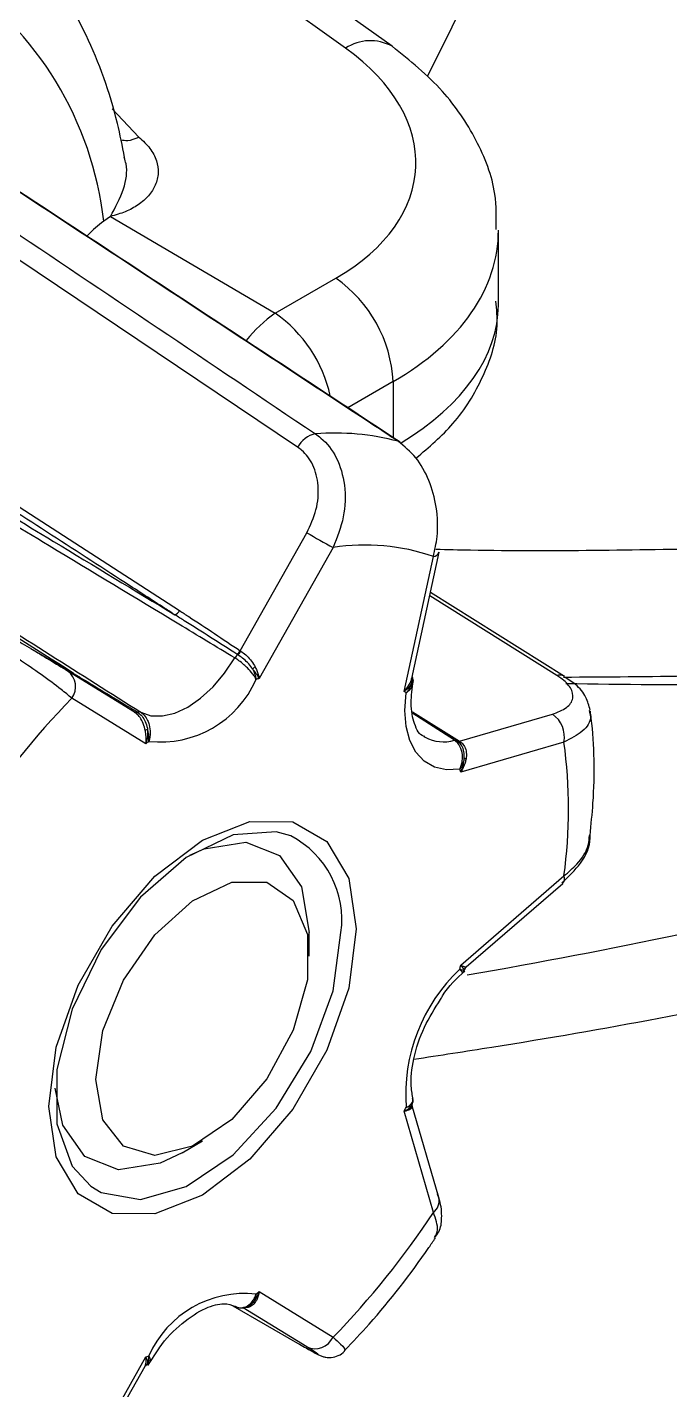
# Model space of a CAD drawing. Extents: x 16.5 to 113.1, y 4.4 to 84.5.
# Drawn here: x 88.155 to 88.602, y 6.19 to 7.138 of the extents above; entities that cross this region are included whole.
import ezdxf

# ---------------------------------------------------------------- set-up
doc = ezdxf.new("R2010")
doc.units = 0
doc.header["$MEASUREMENT"] = 0
doc.layers.add('OBJECT', color=7, linetype='CONTINUOUS')

msp = doc.modelspace()

# ---------------------------------------------------------------- linework, layer by layer
at = {"layer": 'OBJECT'}
for p, q in [((88.37634, 7.12327), (88.13518, 7.29586)), ((88.40867, 7.12466), (88.17667, 7.29069)), ((88.21401, 7.08121), (88.23262, 7.06144)), ((88.34295, 6.84584), (88.02757, 7.05774)), ((88.21276, 7.00632), (88.20811, 7.00296)), ((88.21276, 7.00632), (88.32741, 6.93903)), ((88.48255, 6.94467), (88.48255, 6.99626)), ((88.32741, 6.93903), (88.36949, 6.96333)), ((87.97988, 6.91404), (88.26087, 6.73215)), ((88.40933, 6.89143), (88.37786, 6.87327)), ((88.40933, 6.89143), (88.40933, 6.85255)), ((88.30305, 6.70422), (88.34934, 6.7863)), ((88.36758, 6.77607), (88.3162, 6.68497)), ((88.41696, 6.67596), (88.43735, 6.76984)), ((88.42233, 6.68498), (88.4414, 6.77278)), ((88.52315, 6.68714), (88.43483, 6.7425)), ((88.52845, 6.68645), (88.43533, 6.74483)), ((88.15739, 6.70572), (88.18709, 6.68852)), ((88.30129, 6.70152), (88.30077, 6.70184)), ((88.30305, 6.70422), (88.30343, 6.70397)), ((88.18325, 6.69011), (88.18299, 6.69027)), ((88.22955, 6.66147), (88.18325, 6.69011)), ((88.52849, 6.68652), (88.52828, 6.68664)), ((88.23735, 6.63945), (88.18597, 6.67123)), ((88.22968, 6.66139), (88.22955, 6.66147)), ((88.23129, 6.66174), (88.23181, 6.66141)), ((88.42292, 6.66167), (88.45546, 6.64141)), ((88.43471, 6.654), (88.42294, 6.66158)), ((88.45195, 6.64199), (88.42311, 6.6605)), ((88.44004, 6.65057), (88.43471, 6.654)), ((88.45546, 6.64141), (88.52012, 6.66012)), ((88.43083, 6.64456), (88.43158, 6.6441)), ((88.45178, 6.64302), (88.44004, 6.65057)), ((88.45546, 6.64141), (88.45582, 6.64117)), ((88.52816, 6.64063), (88.45639, 6.61987)), ((88.45639, 6.48551), (88.52816, 6.5476)), ((88.46026, 6.48432), (88.52736, 6.54238)), ((88.35102, 6.49186), (88.35102, 6.50819)), ((88.46013, 6.48437), (88.46013, 6.48447)), ((88.44115, 6.32386), (88.42245, 6.38837)), ((88.43735, 6.31356), (88.41696, 6.38389)), ((88.26265, 6.3551), (88.27678, 6.36327)), ((88.3162, 6.25854), (88.36758, 6.22676)), ((88.29794, 6.2486), (88.34295, 6.22269)), ((88.34934, 6.21997), (88.30518, 6.24729)), ((88.23869, 6.20715), (88.24638, 6.21873)), ((88.18597, 6.12192), (88.23735, 6.21302)), ((88.18843, 6.12068), (88.23696, 6.20672))]:
    msp.add_line(p, q, dxfattribs=at)
at = {"layer": 'OBJECT', "flags": 128}
for points in [[(88.41286, 6.84993), (88.41404, 6.84944), (88.41427, 6.84931)], [(88.23386, 6.66149), (88.24091, 6.65907), (88.24891, 6.65888), (88.25756, 6.66091), (88.26654, 6.66509), (88.27551, 6.67128), (88.28416, 6.67923), (88.29216, 6.68866), (88.29922, 6.69922)], [(88.18709, 6.68852), (88.18667, 6.68821), (88.1865, 6.6881)], [(88.4557, 6.62189), (88.44651, 6.62147), (88.4382, 6.62335), (88.43103, 6.62746), (88.42522, 6.63367), (88.42095, 6.6418), (88.41835, 6.65159), (88.4175, 6.66274), (88.41843, 6.67491)], [(88.3837, 6.51072), (88.37846, 6.46955), (88.36328, 6.42636), (88.33962, 6.38539), (88.30981, 6.35064), (88.27677, 6.32553), (88.24373, 6.31249), (88.21392, 6.31283), (88.19027, 6.32649), (88.17508, 6.35214), (88.16985, 6.38727), (88.17508, 6.42845), (88.19027, 6.47164), (88.21392, 6.51261), (88.24373, 6.54735), (88.27677, 6.57247), (88.30981, 6.5855), (88.33962, 6.58517), (88.36328, 6.57151), (88.37846, 6.54586), (88.3837, 6.51072)], [(88.33811, 6.57542), (88.32805, 6.5783), (88.29807, 6.57618), (88.26546, 6.56047), (88.23373, 6.53288), (88.20633, 6.49639), (88.18623, 6.45496), (88.1756, 6.41308), (88.1756, 6.37528), (88.18623, 6.34567), (88.19914, 6.33177)], [(88.26797, 6.56213), (88.27798, 6.56654), (88.30682, 6.57107), (88.33034, 6.56186), (88.34569, 6.54002), (88.35102, 6.50819)], [(88.20253, 6.40614), (88.20754, 6.44), (88.2219, 6.47508), (88.24368, 6.50664), (88.26992, 6.53041), (88.29709, 6.54319), (88.32152, 6.54325), (88.3399, 6.53057), (88.34975, 6.50688), (88.34975, 6.47538), (88.3399, 6.4403), (88.32152, 6.40641), (88.29709, 6.37826), (88.26992, 6.35967), (88.24368, 6.35314), (88.2219, 6.35956), (88.20754, 6.37806), (88.20253, 6.40614)], [(88.19914, 6.33177), (88.20633, 6.32745), (88.23373, 6.32259), (88.26546, 6.33163), (88.29807, 6.35358), (88.32805, 6.38607), (88.35213, 6.42557), (88.3677, 6.4678), (88.37309, 6.50819)], [(88.26265, 6.3551), (88.24728, 6.34778), (88.21844, 6.34326), (88.19492, 6.35247), (88.17957, 6.3743), (88.1744, 6.40005)]]:
    msp.add_lwpolyline(points, dxfattribs=at)
at = {"layer": 'OBJECT'}
for centre, radius, start, end in [((85.98893, 8.35214), 2.74458, 332.95558, 341.41196), ((87.97169, 6.97646), 0.23789, 6.39418, 56.18084), ((88.39363, 7.09769), 0.03088, 60.88089, 124.05885), ((88.31647, 6.88697), 0.09296, 2.75233, 55.22639), ((88.376, 6.86716), 0.08675, 124.06243, 142.44497), ((88.27317, 6.86155), 0.09457, 12.22662, 55.00717), ((88.3589, 6.83735), 0.01807, 101.25547, 151.98182), ((88.36922, 6.68587), 0.16977, 75.10321, 94.67771), ((88.76716, 7.50998), 0.83563, 239.99979, 241.4334), ((88.38982, 6.63158), 0.14619, 71.02899, 98.75217), ((88.43706, 6.7745), 0.00468, 273.59057, 338.32601), ((88.25492, 6.7355), 0.00683, 292.95238, 330.6028), ((88.30604, 6.69516), 0.00794, 126.78765, 149.2528), ((88.29639, 6.70833), 0.00783, 304.00278, 328.32236), ((88.29645, 6.70792), 0.00802, 307.06856, 330.51012), ((88.32, 6.68444), 0.01094, 127.18406, 139.47382), ((88.17483, 6.67926), 0.01373, 324.19633, 52.176), ((88.24748, 6.71347), 0.07269, 263.70206, 336.29256), ((88.37241, 6.51501), 0.17902, 108.2988, 109.02955), ((88.42478, 6.68314), 0.0029, 173.65929, 210.52187), ((88.52509, 6.68044), 0.00697, 62.79167, 106.15975), ((88.36623, 6.60375), 0.08825, 53.73625, 54.91121), ((88.60062, 6.26647), 0.57946, 135.69133, 146.71945), ((88.23018, 6.66352), 0.0021, 247.66072, 301.82746), ((88.23073, 6.66344), 0.0023, 242.88191, 298.19765), ((88.23291, 6.65935), 0.00234, 66.14778, 118.0019), ((88.50923, 6.64423), 0.01927, 349.24856, 55.59084), ((88.24417, 6.6189), 0.03098, 100.31867, 103.54014), ((88.44431, 6.66756), 0.02669, 241.5147, 286.63067), ((88.44572, 6.38654), 0.3277, 128.99747, 129.4858), ((88.45252, 6.64011), 0.00196, 47.7762, 106.77125), ((88.45482, 6.64369), 0.00237, 240.6353, 285.61648), ((88.45516, 6.64304), 0.00198, 228.21286, 289.6772), ((88.19295, 6.59412), 0.33842, 352.09973, 7.90027), ((88.46108, 6.63275), 0.00381, 233.3871, 255.52814), ((88.31423, 6.57229), 0.14991, 18.50571, 19.32283), ((88.30814, 6.51711), 0.06557, 352.17871, 62.79392), ((88.52375, 6.54562), 0.00483, 316.34145, 24.25911), ((88.53807, 6.39548), 0.11996, 133.36553, 184.22305), ((88.09027, 6.5739), 0.37664, 345.98446, 346.42658), ((88.4636, 6.48076), 0.00501, 133.90165, 163.106), ((88.42599, 6.38628), 0.00412, 154.25747, 186.2532), ((88.01853, 6.59844), 0.45253, 331.69845, 332.09359), ((88.43091, 6.32178), 0.01045, 308.04532, 11.44585), ((87.95291, 6.63155), 0.57948, 315.69161, 326.71917), ((88.30606, 6.18453), 0.07269, 83.7016, 156.29302), ((88.10386, 6.51627), 0.33393, 309.00582, 309.48506), ((88.31306, 6.24816), 0.00271, 83.19283, 120.66598), ((88.35495, 6.2328), 0.014, 246.38401, 334.45867), ((88.24065, 6.20446), 0.00436, 117.74271, 148.91517), ((88.18008, 6.38618), 0.18238, 288.29985, 289.01711)]:
    msp.add_arc(centre, radius, start, end, dxfattribs=at)
for centre, major_axis, ratio, start_param, end_param in [((88.23514, 7.05038), (0.18989, -0.01072), 0.611383, 5.532292, 7.050729), ((88.21319, 6.95714), (0.02998, 0.05198), 0.579229, 0.903132, 1.175473), ((88.23255, 7.00297), (0.24992, -0.01056), 0.603442, 5.523269, 6.312822), ((88.23255, 6.93796), (0.24994, 0.00962), 0.549881, 5.509167, 6.262024), ((86.84321, 8.1289), (3.50476, -0.83636), 0.337357, 5.29292, 5.370705), ((84.43821, 8.63423), (5.44687, -1.29982), 0.337357, 5.620083, 5.701952)]:
    msp.add_ellipse(centre, major_axis=major_axis, ratio=ratio, start_param=start_param, end_param=end_param, dxfattribs=at)
for points, knots in [([(88.22264, 7.04742), (88.22107, 7.05535), (88.21506, 7.08557), (88.19753, 7.13344), (88.16597, 7.1858), (88.13666, 7.21952), (88.11687, 7.23268), (88.11303, 7.23524)], [0, 0, 0, 0, 0.100724, 0.383813, 0.663284, 0.934608, 1, 1, 1, 1]), ([(88.48103, 6.99716), (88.48112, 7.00541), (88.48136, 7.02697), (88.46806, 7.06025), (88.44458, 7.09563), (88.42101, 7.11468), (88.40867, 7.12466)], [0, 0, 0, 0, 0.16549, 0.43233, 0.702709, 1, 1, 1, 1]), ([(88.03707, 7.06908), (88.04304, 7.06508), (88.07613, 7.04284), (88.18225, 6.97152), (88.28237, 6.90417), (88.35537, 6.85507)], [0, 0, 0, 0, 0.056183, 0.311886, 1, 1, 1, 1]), ([(88.41286, 6.84993), (88.4059, 6.85451), (88.37113, 6.8774), (88.26233, 6.949), (88.16047, 7.01598), (88.08644, 7.06467)], [0, 0, 0, 0, 0.0639251, 0.319628, 1, 1, 1, 1]), ([(88.41426, 6.8493), (88.38305, 6.86985), (88.27438, 6.94141), (88.16569, 7.01289), (88.08821, 7.06384)], [0, 0, 0, 0, 0.287192, 1, 1, 1, 1]), ([(88.23262, 7.06144), (88.23537, 7.05892), (88.24088, 7.05385), (88.24516, 7.04523), (88.2465, 7.03651), (88.24451, 7.0282), (88.23975, 7.02063), (88.2325, 7.01437), (88.22349, 7.00934), (88.21632, 7.00732), (88.21276, 7.00632)], [0, 0, 0, 0, 0.134539, 0.269903, 0.400285, 0.530276, 0.653313, 0.775196, 0.888139, 1, 1, 1, 1]), ([(88.22004, 7.05969), (88.22158, 7.05938), (88.22531, 7.05862), (88.22992, 7.0604), (88.23262, 7.06144)], [0, 0, 0, 0, 0.412698, 1, 1, 1, 1]), ([(88.21276, 7.00632), (88.2162, 7.01259), (88.22269, 7.02443), (88.22499, 7.03914), (88.22282, 7.04586), (88.22234, 7.04735)], [0, 0, 0, 0, 0.467175, 0.882115, 1, 1, 1, 1]), ([(88.42525, 6.83816), (88.43434, 6.84587), (88.45372, 6.86233), (88.47248, 6.89379), (88.48304, 6.92373), (88.48139, 6.94172), (88.48086, 6.94752)], [0, 0, 0, 0, 0.26895, 0.573873, 0.862448, 1, 1, 1, 1]), ([(88.25758, 6.72922), (88.2553, 6.7307), (88.24386, 6.7381), (88.19583, 6.7692), (88.10443, 6.82836), (88.02215, 6.88154), (87.97648, 6.91106)], [0, 0, 0, 0, 0.024416, 0.122079, 0.512732, 1, 1, 1, 1]), ([(88.29922, 6.69922), (88.28623, 6.70708), (88.2432, 6.73311), (88.15827, 6.78442), (88.08622, 6.82779), (88.04427, 6.85305)], [0, 0, 0, 0, 0.153014, 0.506934, 1, 1, 1, 1]), ([(88.04753, 6.85633), (88.08945, 6.831), (88.15952, 6.78866), (88.22947, 6.74626), (88.25758, 6.72922)], [0, 0, 0, 0, 0.598184, 1, 1, 1, 1]), ([(88.35537, 6.85507), (88.35665, 6.85414), (88.36244, 6.84995), (88.37089, 6.83882), (88.37655, 6.81951), (88.376, 6.79713), (88.37038, 6.78307), (88.36758, 6.77607)], [0, 0, 0, 0, 0.062062, 0.280897, 0.514815, 0.758817, 1, 1, 1, 1]), ([(88.34934, 6.7863), (88.35181, 6.79158), (88.35673, 6.80215), (88.35803, 6.81901), (88.35437, 6.83358), (88.34822, 6.84199), (88.3439, 6.84514), (88.34295, 6.84584)], [0, 0, 0, 0, 0.2449664, 0.4903757, 0.723034, 0.9389258, 1, 1, 1, 1]), ([(88.43735, 6.76984), (88.43837, 6.77438), (88.44083, 6.78532), (88.44014, 6.80387), (88.43488, 6.82294), (88.42569, 6.83944), (88.41715, 6.84643), (88.41286, 6.84993)], [0, 0, 0, 0, 0.156464, 0.377208, 0.586934, 0.792745, 1, 1, 1, 1]), ([(88.18709, 6.68852), (88.15967, 6.70596), (88.10294, 6.74202), (88.03476, 6.78546), (87.99401, 6.81146), (87.98251, 6.81879)], [0, 0, 0, 0, 0.401816, 0.831188, 1, 1, 1, 1]), ([(87.98577, 6.81927), (87.99726, 6.81194), (88.03798, 6.78599), (88.12063, 6.73338), (88.19189, 6.68813), (88.23386, 6.66149)], [0, 0, 0, 0, 0.139146, 0.493066, 1, 1, 1, 1]), ([(88.63436, 6.77527), (88.57747, 6.7742), (88.51266, 6.77297), (88.44715, 6.77446), (88.43915, 6.77464)], [0, 0, 0, 0, 0.8777589, 1, 1, 1, 1]), ([(88.30077, 6.70184), (88.28856, 6.70963), (88.27419, 6.7188), (88.25975, 6.72786), (88.25758, 6.72922)], [0, 0, 0, 0, 0.849807, 1, 1, 1, 1]), ([(88.26087, 6.73215), (88.26299, 6.73077), (88.27714, 6.7216), (88.29115, 6.71221), (88.30305, 6.70422)], [0, 0, 0, 0, 0.150182, 1, 1, 1, 1]), ([(88.12907, 6.72237), (88.13285, 6.72018), (88.14038, 6.7158), (88.1533, 6.70817), (88.16586, 6.70068), (88.17614, 6.69448), (88.18098, 6.69151), (88.18299, 6.69027)], [0, 0, 0, 0, 0.20417, 0.408136, 0.617899, 0.840883, 1, 1, 1, 1]), ([(88.18597, 6.67123), (88.1836, 6.67321), (88.17788, 6.67799), (88.16517, 6.68736), (88.14927, 6.69825), (88.13264, 6.709), (88.12273, 6.71493), (88.11776, 6.7179)], [0, 0, 0, 0, 0.156463, 0.377209, 0.586936, 0.792745, 1, 1, 1, 1]), ([(88.31168, 6.69155), (88.31152, 6.69179), (88.31048, 6.6933), (88.30822, 6.69597), (88.3047, 6.69924), (88.30242, 6.70076), (88.30129, 6.70152)], [0, 0, 0, 0, 0.06122, 0.387743, 0.695896, 1, 1, 1, 1]), ([(88.30343, 6.70397), (88.30457, 6.70318), (88.30688, 6.70159), (88.31029, 6.69802), (88.31235, 6.6951), (88.31324, 6.69342), (88.31338, 6.69316)], [0, 0, 0, 0, 0.302402, 0.609804, 0.937989, 1, 1, 1, 1]), ([(88.31404, 6.68424), (88.31402, 6.68428), (88.314, 6.68432), (88.31397, 6.68438), (88.31393, 6.68448), (88.31381, 6.68472), (88.31355, 6.68523), (88.31291, 6.68638), (88.31129, 6.68875), (88.30869, 6.69171), (88.30533, 6.69482), (88.30225, 6.69729), (88.30016, 6.69862), (88.29922, 6.69922)], [0, 0, 0, 0, 0.007071, 0.008539, 0.013728, 0.028142, 0.057808, 0.119655, 0.255241, 0.503835, 0.641028, 0.838402, 1, 1, 1, 1]), ([(88.31168, 6.69155), (88.31206, 6.69076), (88.31288, 6.68906), (88.31354, 6.68697), (88.31385, 6.68553), (88.31396, 6.68486), (88.314, 6.68455), (88.31402, 6.68442), (88.31403, 6.68434), (88.31403, 6.68429), (88.31404, 6.68424)], [0, 0, 0, 0, 0.3151599, 0.6740687, 0.8412441, 0.9224108, 0.962056, 0.9771339, 0.9810629, 1, 1, 1, 1]), ([(88.3162, 6.68497), (88.31618, 6.68501), (88.31549, 6.68636), (88.31413, 6.68854), (88.31226, 6.69084), (88.31168, 6.69155)], [0, 0, 0, 0, 0.018359, 0.694179, 1, 1, 1, 1]), ([(88.31338, 6.69316), (88.3138, 6.69229), (88.31515, 6.6895), (88.31591, 6.68676), (88.31619, 6.68502), (88.3162, 6.68497)], [0, 0, 0, 0, 0.306096, 0.981678, 1, 1, 1, 1]), ([(88.18709, 6.68852), (88.18929, 6.68719), (88.20027, 6.68054), (88.21499, 6.67162), (88.22756, 6.664), (88.23129, 6.66174)], [0, 0, 0, 0, 0.149386, 0.74696, 1, 1, 1, 1]), ([(88.41696, 6.67596), (88.417, 6.67601), (88.41856, 6.67758), (88.4205, 6.68008), (88.42156, 6.68265), (88.42189, 6.68346)], [0, 0, 0, 0, 0.018311, 0.693918, 1, 1, 1, 1]), ([(88.42228, 6.68166), (88.42191, 6.68103), (88.42074, 6.67901), (88.41866, 6.67714), (88.41701, 6.67599), (88.41696, 6.67596)], [0, 0, 0, 0, 0.305818, 0.98165, 1, 1, 1, 1]), ([(88.41843, 6.67491), (88.41847, 6.67495), (88.41851, 6.67499), (88.41858, 6.67507), (88.41869, 6.67519), (88.41894, 6.67548), (88.41945, 6.67609), (88.42044, 6.67741), (88.42156, 6.67934), (88.42205, 6.68092), (88.42228, 6.68166)], [0, 0, 0, 0, 0.018932, 0.022846, 0.037917, 0.077571, 0.158723, 0.325929, 0.684843, 1, 1, 1, 1]), ([(88.42289, 6.68131), (88.42264, 6.6803), (88.42222, 6.67861), (88.42059, 6.67675), (88.41952, 6.67576), (88.41897, 6.67532), (88.41871, 6.67511), (88.41859, 6.67503), (88.41852, 6.67497), (88.41847, 6.67494), (88.41843, 6.67491)], [0, 0, 0, 0, 0.442183, 0.73851, 0.873674, 0.938504, 0.97, 0.981357, 0.984558, 1, 1, 1, 1]), ([(88.43142, 6.6445), (88.43112, 6.64458), (88.42773, 6.64545), (88.4243, 6.65152), (88.42099, 6.6663), (88.42269, 6.67813), (88.42346, 6.68347)], [0, 0, 0, 0, 0.0376048, 0.426474, 0.7406582, 1, 1, 1, 1]), ([(88.42189, 6.68346), (88.42199, 6.68371), (88.42218, 6.68423), (88.42221, 6.68473), (88.42222, 6.685)], [0, 0, 0, 0, 0.473451, 1, 1, 1, 1]), ([(88.42259, 6.68618), (88.42266, 6.68603), (88.42317, 6.68486), (88.42281, 6.68325), (88.42235, 6.68188), (88.42228, 6.68166)], [0, 0, 0, 0, 0.110081, 0.858853, 1, 1, 1, 1]), ([(88.42291, 6.6813), (88.42301, 6.68159), (88.42355, 6.68312), (88.42313, 6.68475), (88.42279, 6.68607)], [0, 0, 0, 0, 0.185538, 1, 1, 1, 1]), ([(88.52012, 6.66012), (88.52371, 6.6615), (88.5309, 6.66426), (88.53517, 6.67086), (88.53362, 6.67818), (88.52829, 6.68375), (88.52408, 6.68652), (88.52315, 6.68714)], [0, 0, 0, 0, 0.244967, 0.490377, 0.723034, 0.938926, 1, 1, 1, 1]), ([(88.62211, 6.68669), (88.62065, 6.68666), (88.58928, 6.68603), (88.5578, 6.68586), (88.52778, 6.6857)], [0, 0, 0, 0, 0.046645, 1, 1, 1, 1]), ([(88.54633, 6.66287), (88.54555, 6.66595), (88.54382, 6.67279), (88.53737, 6.68057), (88.53082, 6.68447), (88.52796, 6.68617)], [0, 0, 0, 0, 0.314757, 0.701098, 1, 1, 1, 1]), ([(88.54564, 6.66258), (88.54608, 6.66113), (88.54763, 6.65599), (88.54208, 6.64786), (88.53278, 6.64303), (88.52816, 6.64063)], [0, 0, 0, 0, 0.164914, 0.584885, 1, 1, 1, 1]), ([(88.23692, 6.64902), (88.23685, 6.64933), (88.23641, 6.65126), (88.23525, 6.65471), (88.23285, 6.65886), (88.23073, 6.66055), (88.22968, 6.66139)], [0, 0, 0, 0, 0.062339, 0.390499, 0.69788, 1, 1, 1, 1]), ([(88.23181, 6.66141), (88.23284, 6.6606), (88.2349, 6.65896), (88.23718, 6.65496), (88.23823, 6.6516), (88.23857, 6.64968), (88.23862, 6.64938)], [0, 0, 0, 0, 0.3038172, 0.6119628, 0.9384517, 1, 1, 1, 1]), ([(88.23386, 6.66149), (88.23471, 6.66084), (88.23659, 6.65939), (88.23853, 6.65626), (88.24003, 6.65207), (88.24053, 6.6479), (88.24023, 6.64442), (88.2399, 6.64272), (88.23971, 6.64194), (88.23961, 6.64158), (88.23957, 6.64143), (88.23954, 6.64133), (88.23952, 6.64127), (88.23951, 6.64122)], [0, 0, 0, 0, 0.161598, 0.358972, 0.496165, 0.744759, 0.880345, 0.942192, 0.971858, 0.986272, 0.991461, 0.992929, 1, 1, 1, 1]), ([(88.54626, 6.57581), (88.54704, 6.58334), (88.54992, 6.6114), (88.54937, 6.64017), (88.54675, 6.66053), (88.54654, 6.66215)], [0, 0, 0, 0, 0.252467, 0.940768, 1, 1, 1, 1]), ([(88.23735, 6.63945), (88.23735, 6.63951), (88.23763, 6.64157), (88.23769, 6.64478), (88.2371, 6.64801), (88.23692, 6.64902)], [0, 0, 0, 0, 0.018322, 0.693904, 1, 1, 1, 1]), ([(88.23862, 6.64938), (88.23865, 6.64834), (88.23872, 6.64501), (88.23805, 6.64166), (88.23736, 6.63951), (88.23735, 6.63945)], [0, 0, 0, 0, 0.305821, 0.981641, 1, 1, 1, 1]), ([(88.23951, 6.64122), (88.23951, 6.64127), (88.23952, 6.64132), (88.23953, 6.64142), (88.23954, 6.64157), (88.23956, 6.64192), (88.2396, 6.64266), (88.23958, 6.64427), (88.23934, 6.6466), (88.23885, 6.64849), (88.23862, 6.64938)], [0, 0, 0, 0, 0.018937, 0.022866, 0.037944, 0.077589, 0.158756, 0.325931, 0.68484, 1, 1, 1, 1]), ([(88.4557, 6.62189), (88.45572, 6.62194), (88.45575, 6.622), (88.45579, 6.6221), (88.45586, 6.62225), (88.45602, 6.6226), (88.45634, 6.62336), (88.45694, 6.62504), (88.45771, 6.62848), (88.45764, 6.63261), (88.45643, 6.63677), (88.45466, 6.63989), (88.45279, 6.64134), (88.45195, 6.64199)], [0, 0, 0, 0, 0.007069, 0.008521, 0.013729, 0.028139, 0.057804, 0.119641, 0.255234, 0.503819, 0.641029, 0.838401, 1, 1, 1, 1]), ([(88.45881, 6.62969), (88.45883, 6.62999), (88.45895, 6.63186), (88.45854, 6.63517), (88.4568, 6.63911), (88.45482, 6.64075), (88.45383, 6.64156)], [0, 0, 0, 0, 0.061226, 0.387746, 0.695894, 1, 1, 1, 1]), ([(88.45582, 6.64117), (88.45681, 6.64034), (88.45879, 6.63865), (88.46031, 6.63458), (88.46046, 6.63123), (88.46017, 6.62936), (88.46013, 6.62906)], [0, 0, 0, 0, 0.302395, 0.609791, 0.937977, 1, 1, 1, 1]), ([(88.45881, 6.62969), (88.45865, 6.62884), (88.45833, 6.62702), (88.45742, 6.62479), (88.45658, 6.62326), (88.45614, 6.62255), (88.45592, 6.62222), (88.45583, 6.62208), (88.45577, 6.62199), (88.45573, 6.62193), (88.4557, 6.62189)], [0, 0, 0, 0, 0.315176, 0.674082, 0.84127, 0.922433, 0.962087, 0.977137, 0.981103, 1, 1, 1, 1]), ([(88.45639, 6.61987), (88.45641, 6.61992), (88.45738, 6.62205), (88.45845, 6.62536), (88.45872, 6.62866), (88.45881, 6.62969)], [0, 0, 0, 0, 0.018349, 0.694197, 1, 1, 1, 1]), ([(88.46013, 6.62906), (88.45991, 6.62809), (88.45923, 6.62498), (88.45771, 6.62189), (88.45642, 6.61992), (88.45639, 6.61987)], [0, 0, 0, 0, 0.306082, 0.981699, 1, 1, 1, 1]), ([(88.52667, 6.54282), (88.53132, 6.54717), (88.54078, 6.55604), (88.54671, 6.56864), (88.54624, 6.57549), (88.54618, 6.57629)], [0, 0, 0, 0, 0.4603856, 0.9367548, 1, 1, 1, 1]), ([(88.52816, 6.5476), (88.53129, 6.55029), (88.53883, 6.55677), (88.54533, 6.56676), (88.54569, 6.57361), (88.5458, 6.57585)], [0, 0, 0, 0, 0.3227788, 0.7781723, 1, 1, 1, 1]), ([(88.4557, 6.48269), (88.45573, 6.48268), (88.45577, 6.48267), (88.45583, 6.48265), (88.45592, 6.48262), (88.45614, 6.48257), (88.45658, 6.48245), (88.45742, 6.48226), (88.45833, 6.48212), (88.45865, 6.48219), (88.45881, 6.48222)], [0, 0, 0, 0, 0.0189371, 0.0228625, 0.0379129, 0.0775667, 0.15873, 0.3259173, 0.6848241, 1, 1, 1, 1]), ([(88.45734, 6.48), (88.45747, 6.48018), (88.4577, 6.48048), (88.45693, 6.48145), (88.45634, 6.48207), (88.45602, 6.48238), (88.45586, 6.48253), (88.45579, 6.4826), (88.45575, 6.48264), (88.45572, 6.48266), (88.4557, 6.48269)], [0, 0, 0, 0, 0.447883, 0.741196, 0.874959, 0.939131, 0.970302, 0.981567, 0.984709, 1, 1, 1, 1]), ([(88.45639, 6.48551), (88.45642, 6.4855), (88.4577, 6.48501), (88.45923, 6.4845), (88.45991, 6.4844), (88.46013, 6.48437)], [0, 0, 0, 0, 0.018337, 0.69393, 1, 1, 1, 1]), ([(88.45881, 6.48222), (88.45872, 6.48245), (88.45845, 6.4832), (88.45738, 6.48448), (88.45641, 6.48548), (88.45639, 6.48551)], [0, 0, 0, 0, 0.305803, 0.981651, 1, 1, 1, 1]), ([(88.45889, 6.48211), (88.45908, 6.48263), (88.45938, 6.48349), (88.46005, 6.48406), (88.46031, 6.48428)], [0, 0, 0, 0, 0.614475, 1, 1, 1, 1]), ([(88.42374, 6.42013), (88.44182, 6.42291), (88.53787, 6.43771), (88.64524, 6.45731), (88.73219, 6.47878), (88.74413, 6.48173)], [0, 0, 0, 0, 0.166728, 0.885566, 1, 1, 1, 1]), ([(88.44233, 6.46175), (88.44279, 6.46257), (88.44729, 6.47049), (88.45356, 6.47629), (88.45919, 6.48149)], [0, 0, 0, 0, 0.1031728, 1, 1, 1, 1]), ([(88.45749, 6.47994), (88.45791, 6.48038), (88.45854, 6.48105), (88.45874, 6.48193), (88.45881, 6.48223)], [0, 0, 0, 0, 0.660666, 1, 1, 1, 1]), ([(88.42327, 6.39222), (88.42272, 6.39513), (88.42124, 6.40287), (88.42297, 6.42038), (88.42991, 6.44217), (88.43831, 6.45542), (88.44233, 6.46175)], [0, 0, 0, 0, 0.168178, 0.447419, 0.736192, 1, 1, 1, 1]), ([(88.41696, 6.38389), (88.41701, 6.38391), (88.41866, 6.38468), (88.42074, 6.38602), (88.42191, 6.38758), (88.42228, 6.38807)], [0, 0, 0, 0, 0.01835, 0.694187, 1, 1, 1, 1]), ([(88.41843, 6.38664), (88.41847, 6.38666), (88.41852, 6.38668), (88.41859, 6.38671), (88.41871, 6.38676), (88.41897, 6.38688), (88.41952, 6.38715), (88.4206, 6.38778), (88.42232, 6.38922), (88.42337, 6.3913), (88.42306, 6.39292), (88.42295, 6.39349)], [0, 0, 0, 0, 0.011022, 0.013308, 0.02142, 0.043897, 0.090173, 0.186655, 0.398177, 0.785973, 1, 1, 1, 1]), ([(88.42228, 6.38807), (88.42205, 6.38784), (88.42156, 6.38735), (88.42044, 6.38694), (88.41945, 6.38676), (88.41894, 6.38669), (88.41869, 6.38667), (88.41858, 6.38666), (88.41851, 6.38665), (88.41847, 6.38665), (88.41843, 6.38664)], [0, 0, 0, 0, 0.315157, 0.67407, 0.84125, 0.922402, 0.962083, 0.977127, 0.981068, 1, 1, 1, 1]), ([(88.42231, 6.38831), (88.42241, 6.38814), (88.42289, 6.3873), (88.42245, 6.38648), (88.42198, 6.38594), (88.42189, 6.38583)], [0, 0, 0, 0, 0.174194, 0.837165, 1, 1, 1, 1]), ([(88.42244, 6.38841), (88.42248, 6.38847), (88.42311, 6.38928), (88.42342, 6.3911), (88.42303, 6.39259), (88.42289, 6.39314)], [0, 0, 0, 0, 0.044437, 0.649483, 1, 1, 1, 1]), ([(88.42245, 6.38839), (88.42246, 6.38838), (88.42249, 6.38834), (88.42249, 6.3884), (88.42249, 6.38844)], [0, 0, 0, 0, 0.429354, 1, 1, 1, 1]), ([(88.42189, 6.38583), (88.42156, 6.38556), (88.4205, 6.38468), (88.41856, 6.38412), (88.417, 6.3839), (88.41696, 6.38389)], [0, 0, 0, 0, 0.306082, 0.981669, 1, 1, 1, 1]), ([(88.4383, 6.29615), (88.43932, 6.29743), (88.44248, 6.30136), (88.44348, 6.31066), (88.44277, 6.31926), (88.44066, 6.32506), (88.44012, 6.32653)], [0, 0, 0, 0, 0.148204, 0.458151, 0.862516, 1, 1, 1, 1]), ([(88.4381, 6.29623), (88.43913, 6.29778), (88.44158, 6.30149), (88.43891, 6.30912), (88.43735, 6.31356)], [0, 0, 0, 0, 0.417328, 1, 1, 1, 1]), ([(88.3756, 6.21751), (88.38133, 6.22359), (88.4021, 6.24564), (88.42299, 6.27251), (88.43724, 6.29358), (88.43874, 6.29581)], [0, 0, 0, 0, 0.254198, 0.921233, 1, 1, 1, 1]), ([(88.29922, 6.24833), (88.30016, 6.24794), (88.30225, 6.24709), (88.30533, 6.24733), (88.30869, 6.24871), (88.31129, 6.2511), (88.31291, 6.25381), (88.31355, 6.25533), (88.31381, 6.25607), (88.31393, 6.25642), (88.31397, 6.25657), (88.314, 6.25666), (88.31402, 6.25673), (88.31404, 6.25678)], [0, 0, 0, 0, 0.161602, 0.358978, 0.496172, 0.744768, 0.880355, 0.942203, 0.971858, 0.986283, 0.991484, 0.992941, 1, 1, 1, 1]), ([(88.31168, 6.25049), (88.31226, 6.25118), (88.31413, 6.2534), (88.31549, 6.25634), (88.31618, 6.25849), (88.3162, 6.25854)], [0, 0, 0, 0, 0.305821, 0.981641, 1, 1, 1, 1]), ([(88.31404, 6.25678), (88.31403, 6.25673), (88.31403, 6.25667), (88.31402, 6.25658), (88.314, 6.25643), (88.31396, 6.25609), (88.31385, 6.25539), (88.31354, 6.25397), (88.31288, 6.25215), (88.31206, 6.25102), (88.31168, 6.25049)], [0, 0, 0, 0, 0.0189377, 0.0228338, 0.037879, 0.0775917, 0.158695, 0.3259089, 0.6848296, 1, 1, 1, 1]), ([(88.3162, 6.25854), (88.31619, 6.25849), (88.31591, 6.25643), (88.31515, 6.25362), (88.3138, 6.25151), (88.31338, 6.25085)], [0, 0, 0, 0, 0.018322, 0.693931, 1, 1, 1, 1]), ([(88.24638, 6.21873), (88.2465, 6.21891), (88.25116, 6.22595), (88.26264, 6.23723), (88.27903, 6.24801), (88.29251, 6.25095), (88.29704, 6.24917), (88.29927, 6.2483)], [0, 0, 0, 0, 0.006721, 0.264278, 0.519352, 0.764343, 1, 1, 1, 1]), ([(88.29951, 6.24835), (88.2998, 6.24815), (88.30124, 6.24718), (88.30446, 6.24694), (88.30776, 6.24744), (88.30923, 6.24861), (88.3096, 6.24891)], [0, 0, 0, 0, 0.0927768, 0.4714017, 0.8651259, 1, 1, 1, 1]), ([(88.31338, 6.25085), (88.31324, 6.25066), (88.31235, 6.24949), (88.31028, 6.248), (88.30785, 6.24715), (88.30655, 6.24754), (88.3064, 6.24758)], [0, 0, 0, 0, 0.084638, 0.530335, 0.947762, 1, 1, 1, 1]), ([(88.30959, 6.24893), (88.31015, 6.24923), (88.31091, 6.24963), (88.31152, 6.25031), (88.31168, 6.25049)], [0, 0, 0, 0, 0.730758, 1, 1, 1, 1]), ([(88.36758, 6.22676), (88.36946, 6.22507), (88.37398, 6.221), (88.37675, 6.21781), (88.37559, 6.21776), (88.37535, 6.21775)], [0, 0, 0, 0, 0.360453, 0.86899, 1, 1, 1, 1]), ([(88.34295, 6.22269), (88.3463, 6.22076), (88.34978, 6.21876), (88.35144, 6.21785), (88.35151, 6.21782)], [0, 0, 0, 0, 0.9615968, 1, 1, 1, 1]), ([(88.35151, 6.21782), (88.35332, 6.21682), (88.35707, 6.21475), (88.35778, 6.21458), (88.35507, 6.21641), (88.35103, 6.21893), (88.34934, 6.21997)], [0, 0, 0, 0, 0.248594, 0.514897, 0.797988, 1, 1, 1, 1]), ([(88.35151, 6.21782), (88.35221, 6.21743), (88.3562, 6.21519), (88.35605, 6.21497), (88.36051, 6.21331), (88.36297, 6.21271), (88.36676, 6.21256), (88.37127, 6.21389), (88.3746, 6.21573), (88.37567, 6.2173), (88.37576, 6.21744)], [0, 0, 0, 0, 0.091941, 0.528484, 0.574614, 0.634771, 0.730193, 0.857749, 0.98737, 1, 1, 1, 1]), ([(88.23692, 6.20671), (88.2371, 6.20723), (88.23769, 6.2089), (88.23763, 6.21124), (88.23735, 6.21298), (88.23735, 6.21302)], [0, 0, 0, 0, 0.306069, 0.981678, 1, 1, 1, 1]), ([(88.23735, 6.21302), (88.23736, 6.21299), (88.23805, 6.21164), (88.23872, 6.20986), (88.23865, 6.20868), (88.23862, 6.20831)], [0, 0, 0, 0, 0.018359, 0.694179, 1, 1, 1, 1]), ([(88.23862, 6.20831), (88.23857, 6.2082), (88.23834, 6.20767), (88.23785, 6.20744), (88.23748, 6.20726)], [0, 0, 0, 0, 0.2180319, 1, 1, 1, 1]), ([(88.23751, 6.20722), (88.23814, 6.20755), (88.23925, 6.20814), (88.23981, 6.20921), (88.24005, 6.20967)], [0, 0, 0, 0, 0.572119, 1, 1, 1, 1]), ([(88.23862, 6.20831), (88.23885, 6.20876), (88.23934, 6.2097), (88.23958, 6.21127), (88.2396, 6.21252), (88.23956, 6.21315), (88.23954, 6.21344), (88.23953, 6.21358), (88.23952, 6.21366), (88.23951, 6.21371), (88.23951, 6.21375)], [0, 0, 0, 0, 0.31517, 0.674091, 0.841305, 0.922408, 0.962121, 0.977166, 0.981062, 1, 1, 1, 1]), ([(88.23951, 6.21375), (88.23952, 6.21372), (88.23954, 6.21368), (88.23957, 6.21362), (88.23961, 6.21352), (88.23971, 6.21329), (88.2399, 6.21282), (88.24022, 6.21186), (88.24053, 6.21049), (88.24013, 6.20995), (88.23991, 6.20966)], [0, 0, 0, 0, 0.016902, 0.020389, 0.032841, 0.06738, 0.138382, 0.286464, 0.611097, 1, 1, 1, 1]), ([(88.23676, 6.20634), (88.2368, 6.20641), (88.23689, 6.20663), (88.23733, 6.20687), (88.23762, 6.20703)], [0, 0, 0, 0, 0.35792, 1, 1, 1, 1])]:
    msp.add_open_spline(points, degree=3, knots=knots, dxfattribs=at)

doc.saveas('drawing.dxf')
